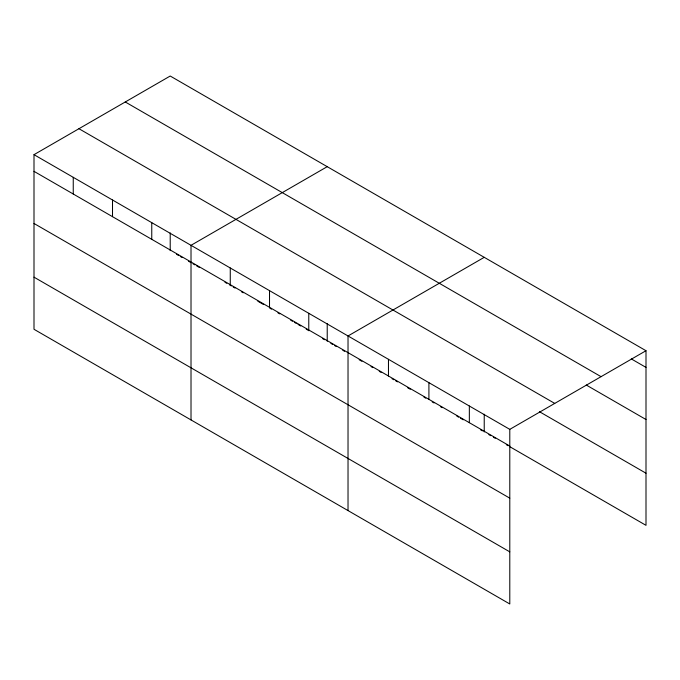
<?xml version="1.0" encoding="UTF-8"?>
<svg xmlns="http://www.w3.org/2000/svg" width="680" height="680" viewBox="0 0 680 680"><rect width="100%" height="100%" fill="white"/><g stroke="black" fill="none" stroke-linecap="round" stroke-linejoin="round"><path stroke-width="1.02" d="M509.787 498.16L509.787 429.361L34 154.666L34 329.281L509.787 603.976L509.787 498.16L34 223.465M509.966 446.794L646 525.334L646 350.719L170.213 76.024L34 154.666M327.225 166.677L191.012 245.319L191.012 419.925M484.228 257.329L348.024 335.962L348.024 510.578M509.787 429.361L646 350.719M631.295 358.912L646 367.396M125.264 101.974L601.052 376.669M586.254 385.024L646 419.517M78.948 128.715L554.736 403.41M539.376 411.655L646 473.212M34 171.343L509.787 446.037M176.596 254.328L178.423 255.382M180.251 256.436L182.078 257.49M188.47 261.179L191.207 262.76M193.035 263.815L194.854 264.868M196.681 265.923L199.418 267.503M224.978 282.26L226.805 283.313M229.542 284.894L231.37 285.949M233.198 287.002L235.025 288.056M241.408 291.745L243.236 292.8M257.848 301.231L263.322 304.394M269.714 308.082L271.532 309.137M277.925 312.825L279.752 313.879M290.708 320.203L292.536 321.257M294.355 322.311L296.183 323.365M298.01 324.42L300.747 326M306.221 329.162L308.966 330.743M322.66 338.657L324.479 339.711M330.871 343.4L332.699 344.454M334.526 345.508L336.345 346.562M342.737 350.251L344.565 351.305M359.168 359.737L361.913 361.318M371.034 366.588L372.861 367.642M379.253 371.331L381.08 372.385M392.037 378.709L393.856 379.763M395.683 380.817L397.511 381.871M407.55 387.668L410.286 389.249M423.98 397.154L425.808 398.208M432.2 401.897L434.027 402.951M440.41 406.64L442.238 407.694M456.85 416.126L458.668 417.18M460.496 418.234L463.233 419.815M480.581 429.828L482.409 430.882M488.827 434.588L490.662 435.65M493.425 437.24L495.261 438.302M506.294 444.677L508.13 445.731M34 277.159L509.787 551.854M484.228 414.214L484.228 431.936M469.344 406.011L469.344 422.688M428.91 382.661L428.91 399.339M388.467 359.312L388.467 375.989M327.225 323.57L327.225 341.292M308.771 313.301L308.771 329.978M269.518 290.64L269.518 307.317M230.265 267.979L230.265 284.656M170.213 232.917L170.213 250.639M151.759 222.657L151.759 239.334M112.506 199.988L112.506 216.665M73.253 177.327L73.253 194.004"/></g></svg>
